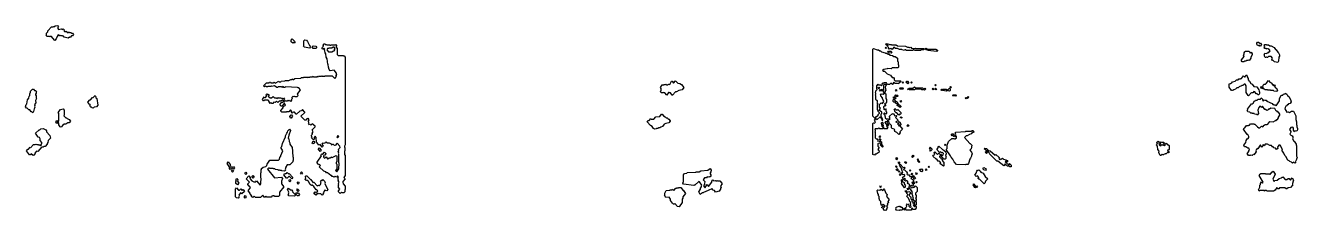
# Model space of a CAD drawing. Header units: millimetres. Extents: x 0 to 8214, y 0 to 596.
# Drawn here: x 4267 to 8214, y 0 to 573 of the extents above; entities that cross this region are included whole.
import ezdxf

# ---------------------------------------------------------------- set-up
doc = ezdxf.new("R2010")
doc.units = ezdxf.units.MM
doc.layers.add('K', color=7, linetype='Continuous')

msp = doc.modelspace()

# ---------------------------------------------------------------- linework, layer by layer
at = {"layer": 'K'}
for points in [[(4357, 527.9), (4348.4, 538.6), (4343.9, 538.6), (4342.7, 537.1), (4341.5, 538.6), (4334.6, 538.6), (4331.6, 542.3), (4332.8, 543.7), (4332.8, 549.4), (4336.3, 553.7), (4336.3, 556.6), (4348.4, 568.8), (4353, 568.8), (4354.2, 570.3), (4355.4, 568.8), (4359.9, 571.6), (4366.9, 573.1), (4369.9, 569.4), (4367.5, 566.5), (4367.5, 563.7), (4370.3, 560.2), (4378.4, 563.1), (4381.8, 560.3), (4384.1, 563.1), (4387.1, 559.4), (4386, 558), (4388.8, 554.5), (4392.1, 554.5), (4393.3, 556), (4396.8, 551.7), (4401.3, 551.7), (4402.5, 553.1), (4403.7, 551.7), (4408.3, 551.7), (4410.6, 548.8), (4412.9, 548.8), (4415.9, 545.1), (4412.9, 541.5), (4410.6, 541.5), (4406, 535.7), (4403.7, 537.1), (4400.3, 534.3), (4387.5, 537.2), (4385.2, 540), (4382.9, 540), (4381.8, 541.5), (4376, 541.5), (4374.9, 542.8), (4372.6, 541.4), (4369.2, 544.3), (4365.2, 539.4), (4362.9, 532.2), (4358.8, 527.1), (4357, 527.9)], [(5216.7, 108.6), (5214.3, 108.6), (5204.8, 117.2), (5201.2, 117.2), (5198.8, 120), (5192.9, 121.5), (5179.1, 135.1), (5182.7, 139.4), (5179.8, 142.9), (5177.4, 141.4), (5172, 147.9), (5172, 149.4), (5186.2, 169.4), (5183.9, 172.3), (5187, 176), (5189.4, 173.1), (5195.3, 180.3), (5199.6, 176.6), (5199.6, 175.1), (5196.5, 171.4), (5195.3, 172.8), (5192.4, 169.4), (5193.6, 166.5), (5192.5, 165.1), (5195.3, 161.7), (5200.1, 166), (5204.9, 160.2), (5206, 160.2), (5209.6, 163.1), (5213.2, 163.1), (5218, 166), (5219.2, 164.5), (5231.1, 170.2), (5234.2, 166.6), (5233, 165.1), (5233, 150.8), (5231.8, 149.4), (5231.8, 145.2), (5233, 143.7), (5233, 135.2), (5234.2, 133.7), (5233, 132.2), (5233, 129.4), (5229.4, 123.7), (5233.4, 120.3), (5239.9, 129.4), (5241.1, 146.5), (5239.9, 147.9), (5239.9, 173.7), (5238.7, 175.1), (5239.9, 178), (5237.5, 182.3), (5239.9, 185.1), (5238.7, 188), (5239.9, 190.9), (5243.5, 195.1), (5242.3, 199.4), (5234.6, 208.5), (5228.7, 201.4), (5227.5, 202.8), (5226.3, 201.4), (5222.7, 204.3), (5220.4, 204.3), (5219.2, 202.8), (5216.7, 205.8), (5210.8, 208.6), (5204.8, 208.6), (5200.1, 212.8), (5197.8, 210), (5191.7, 207.2), (5189.4, 208.6), (5186.5, 205.1), (5191.3, 199.4), (5188.2, 195.7), (5182.2, 204.3), (5177.4, 202.9), (5172, 209.4), (5170.8, 212.2), (5169.6, 226.5), (5166.7, 230), (5162.6, 226.5), (5162.6, 223.7), (5163.9, 222.3), (5160.7, 218.5), (5155.3, 225.1), (5156.5, 228), (5154.1, 232.3), (5157.7, 236.6), (5156.5, 239.4), (5160, 243.7), (5156.5, 249.4), (5166, 259.4), (5166, 260.8), (5157.2, 268.6), (5152.4, 264.3), (5150, 267.1), (5148.8, 265.7), (5145.7, 269.4), (5146.9, 270.9), (5146.9, 273.7), (5145.7, 275.1), (5145.7, 278), (5148.1, 280.8), (5144.1, 285.7), (5142.9, 284.3), (5140.5, 284.3), (5137, 280), (5134.5, 280), (5121.9, 292.3), (5133.8, 303.7), (5133.8, 305.1), (5127.4, 312.8), (5123.9, 308.6), (5119.1, 307.2), (5108.3, 298.6), (5107.1, 298.6), (5102.3, 304.3), (5099.9, 304.3), (5098.8, 305.7), (5095.2, 301.4), (5092.1, 305.1), (5093.3, 306.6), (5089.2, 311.4), (5084.5, 305.7), (5077.4, 305.7), (5076.2, 304.3), (5063, 304.3), (5059.9, 307.9), (5059.9, 309.4), (5067.1, 318), (5065.9, 319.4), (5070.2, 324.6), (5071.4, 323.1), (5074.2, 326.6), (5071.3, 331.5), (5070.2, 331.5), (5063.1, 322.9), (5060.6, 322.9), (5057.5, 326.5), (5057.5, 329.4), (5063, 336), (5064.2, 334.5), (5067.8, 337.4), (5069, 336), (5072.5, 340.3), (5073.7, 338.9), (5074.9, 340.2), (5080.8, 340.2), (5082.1, 341.7), (5085.6, 340.2), (5086.8, 341.7), (5090.4, 337.4), (5093.3, 340.8), (5092.1, 342.3), (5095.7, 346.6), (5094.5, 347.9), (5094.5, 350.9), (5097.6, 354.5), (5100, 353.1), (5102.4, 354.5), (5103.6, 353.1), (5110.6, 353.1), (5113.5, 356.6), (5111.2, 360.8), (5120.7, 373.7), (5115.4, 380), (5113, 380), (5111.8, 381.5), (5073.8, 382.9), (5072.6, 381.5), (5068.9, 381.5), (5066.6, 384.3), (5063, 381.4), (5061.8, 382.9), (5051.1, 382.9), (5049.9, 381.5), (5047.5, 381.5), (5040.3, 385.7), (5032, 384.3), (5030.8, 385.7), (5029.7, 384.3), (5019, 384.3), (5017.8, 382.9), (5015.3, 382.9), (5011.8, 385.7), (5009.4, 382.8), (5006.3, 386.6), (5015.3, 395.9), (5023.6, 395.9), (5024.8, 397.4), (5027.3, 397.4), (5028.5, 395.9), (5036.8, 395.9), (5039.2, 397.4), (5041.6, 394.5), (5053.5, 400.2), (5054.7, 398.8), (5059.4, 398.8), (5060.6, 400.2), (5072.5, 401.6), (5073.7, 403.1), (5084.4, 403.1), (5090.4, 405.9), (5094, 405.9), (5095.2, 407.4), (5096.4, 405.9), (5098.7, 405.9), (5103.5, 408.8), (5121.4, 410.2), (5122.6, 411.7), (5129.7, 411.7), (5130.9, 413.1), (5139.3, 413.1), (5141.7, 411.7), (5142.8, 413.1), (5150, 413.1), (5151.2, 414.5), (5158.3, 414.5), (5159.6, 416), (5160.8, 414.5), (5171.4, 414.5), (5172.6, 416), (5175, 414.5), (5176.2, 415.9), (5185.7, 415.9), (5187, 417.4), (5188.2, 415.9), (5196.5, 415.9), (5197.7, 417.4), (5219.2, 417.4), (5227.5, 408.8), (5232.7, 415.1), (5231.6, 418), (5233.9, 420.8), (5232.8, 422.2), (5232.8, 425.1), (5225.1, 434.3), (5213.1, 432.9), (5210.1, 436.5), (5207.7, 443.7), (5206.5, 452.2), (5205.3, 453.7), (5203, 469.4), (5200.6, 475.1), (5199.4, 485.1), (5197, 487.9), (5195.8, 495.1), (5194.6, 496.5), (5195.8, 499.4), (5192.9, 502.8), (5190.5, 500), (5187.4, 503.7), (5192.2, 509.4), (5191, 512.3), (5194.1, 515.9), (5196.6, 515.9), (5198.9, 513.1), (5201.3, 514.5), (5202.5, 513.1), (5210.9, 513.1), (5212, 511.7), (5214.3, 511.7), (5215.5, 513.1), (5226.3, 513.1), (5227.5, 511.7), (5229.9, 514.6), (5233, 510.8), (5230.6, 506.6), (5234.2, 502.3), (5234.2, 483.7), (5237.1, 480.2), (5252.6, 480.2), (5253.8, 478.8), (5256.1, 478.8), (5259.2, 475.2), (5259.2, 203.7), (5256.8, 199.4), (5256.8, 196.6), (5258, 195.2), (5258, 185.1), (5256.8, 183.7), (5256.8, 179.4), (5258, 178), (5256.8, 176.5), (5256.8, 173.7), (5259.2, 170.9), (5259.2, 108), (5255.6, 102.3), (5259.2, 98), (5252, 89.4), (5252, 86.6), (5253.2, 85.2), (5253.2, 82.3), (5259.2, 75.2), (5259.2, 65.1), (5258, 63.7), (5258, 57.9), (5255, 54.3), (5250.1, 54.3), (5247.8, 57.1), (5244.2, 52.8), (5238.7, 57.9), (5238.7, 60.9), (5242.3, 66.5), (5238.7, 70.8), (5238.7, 78), (5239.9, 79.4), (5238.7, 80.8), (5238.7, 83.7), (5241.1, 88), (5237.5, 92.2), (5238.7, 95.1), (5237.5, 96.5), (5237.5, 102.3), (5238.7, 103.7), (5235.8, 107.1), (5232.3, 102.8), (5228.7, 105.7), (5225.1, 102.9), (5221.5, 105.7), (5219.1, 105.7), (5216.7, 108.6)], [(5092.1, 528), (5095.2, 531.7), (5104.3, 522.3), (5101.2, 518.5), (5098.8, 521.4), (5096.4, 518.6), (5092.1, 522.2), (5092.1, 528)], [(5131.4, 510.9), (5131.4, 525.2), (5134.5, 528.8), (5139.4, 527.4), (5142.4, 523.7), (5148.3, 510.9), (5151.9, 506.6), (5148.9, 502.9), (5133.3, 505.7), (5130.2, 509.4), (5131.4, 510.9)], [(6972.8, 501.5), (6967.3, 501.5), (6961.9, 505.7), (6956.4, 498.6), (6952.2, 501.4), (6946.7, 500), (6944.6, 502.3), (6946, 503.7), (6941.8, 508), (6944.6, 510.8), (6942.6, 512.9), (6939.9, 511.4), (6936.4, 515.1), (6938.6, 517.4), (6941.3, 514.5), (6946.8, 515.9), (6948.2, 514.5), (6953.7, 514.5), (6955, 513.1), (6966, 513.1), (6967.3, 511.7), (6968.7, 513.1), (6972.9, 510.2), (6997.5, 508.8), (7004.4, 505.9), (7008.5, 505.9), (7009.9, 504.5), (7012.5, 504.5), (7014, 506), (7018.1, 501.7), (7027.7, 503.1), (7029.1, 501.7), (7053.8, 501.7), (7055.9, 499.4), (7053.8, 497.2), (7046.9, 497.2), (7045.5, 495.7), (7026.3, 495.7), (7024.9, 497.2), (7022.2, 497.2), (7020.9, 495.7), (7018, 495.7), (7016.7, 497.1), (7015.4, 495.7), (7000.2, 495.7), (6998.8, 497.2), (6996.2, 497.2), (6994.8, 495.7), (6987.9, 497.2), (6986.5, 498.6), (6979.7, 498.6), (6972.8, 501.5)], [(8094.5, 511.5), (8093.5, 509.9), (8092.5, 511.5), (8090.6, 511.5), (8088.1, 515.1), (8088.1, 518), (8090.6, 521.7), (8093.5, 521.7), (8097.3, 518.8), (8099.2, 518.8), (8102.6, 513.7), (8099.1, 508.5), (8097.2, 511.5), (8094.5, 511.5)], [(8137, 464.3), (8134.6, 468), (8136.5, 472.2), (8132.3, 477.2), (8124.8, 477.2), (8121, 474.3), (8119, 474.3), (8118.1, 475.7), (8117.2, 474.3), (8114.3, 474.3), (8111.8, 478), (8111.8, 482.2), (8110.9, 483.7), (8113.3, 487.4), (8117.1, 486), (8120.9, 488.8), (8123.7, 488.8), (8125.6, 491.7), (8127.5, 491.7), (8129.8, 495.1), (8124.8, 501.4), (8123.8, 500), (8119.1, 501.4), (8117.1, 500), (8116.2, 501.5), (8113.3, 501.5), (8110.9, 505.1), (8112.8, 508), (8110.9, 510.8), (8113.3, 514.5), (8117.2, 514.5), (8118.2, 513.1), (8123.8, 513.1), (8128.6, 510.2), (8132.4, 510.2), (8141.9, 504.5), (8145.7, 498.8), (8148.5, 497.3), (8153.3, 490.2), (8154.2, 490.2), (8158.5, 482.3), (8158.5, 478), (8156.6, 475.1), (8155.7, 462.2), (8153.3, 458.6), (8142.7, 460), (8138.9, 464.3), (8137, 464.3)], [(5168, 508.8), (5171, 505.1), (5167.9, 501.4), (5160.1, 502.2), (5156.4, 506.6), (5159.5, 510.2), (5168, 508.8)], [(5226.8, 496.6), (5225.6, 499.4), (5228, 502.3), (5225.1, 505.7), (5221.6, 505.7), (5218, 502.9), (5208.5, 502.9), (5207.3, 501.5), (5204.9, 501.5), (5202, 498), (5207.3, 491.7), (5217.9, 491.7), (5222.7, 494.5), (5223.9, 493.1), (5226.8, 496.6)], [(6953.7, 438.6), (6942.7, 440), (6941.3, 438.6), (6930.4, 437.2), (6927, 433.7), (6929, 431.7), (6933.1, 431.7), (6941.4, 423.1), (6951, 418.8), (6956.4, 411.7), (6960.5, 411.7), (6962.6, 409.4), (6962.6, 405.2), (6966, 401.7), (6982.5, 401.7), (6984.6, 399.4), (6975.6, 392.8), (6974.2, 394.3), (6972.9, 392.9), (6965.9, 392.9), (6961.9, 397.1), (6959.9, 395.1), (6961.3, 393.7), (6957.8, 390), (6952.3, 394.3), (6948.2, 390), (6944, 390), (6942.7, 391.4), (6941.3, 390), (6939.1, 392.3), (6940.5, 393.7), (6938.5, 395.7), (6931.7, 395.7), (6929, 392.9), (6926.2, 394.3), (6924.3, 392.3), (6925.7, 390.8), (6924.3, 389.4), (6925.7, 388), (6923.5, 385.7), (6920.7, 388.6), (6915.2, 388.6), (6912.5, 391.4), (6907.8, 386.5), (6907.8, 378), (6909.2, 376.6), (6909.2, 373.7), (6905.1, 369.4), (6905.1, 366.5), (6903.7, 365.1), (6905.1, 363.7), (6905.1, 359.4), (6903.7, 358), (6905.1, 356.6), (6905.1, 345.2), (6910.5, 340.9), (6910.5, 335.1), (6909.2, 333.7), (6911.9, 329.4), (6910.5, 327.9), (6910.5, 312.3), (6911.9, 310.9), (6911.9, 308), (6916, 303.7), (6916, 300.8), (6911.9, 296.5), (6911.9, 293.7), (6908.4, 290), (6907, 291.4), (6902.9, 285.7), (6896.6, 292.2), (6896.6, 383.7), (6898, 385.1), (6896.6, 386.5), (6896.6, 499.4), (6898.8, 501.7), (6909.8, 497.4), (6913.9, 497.4), (6918, 494.5), (6920.8, 494.5), (6923.5, 491.6), (6934.5, 488.8), (6935.9, 487.4), (6940, 487.4), (6944.1, 484.5), (6946.8, 484.5), (6949.6, 481.6), (6957.8, 480.2), (6961.9, 477.4), (6966, 477.4), (6973.6, 472.3), (6973.6, 462.3), (6975, 460.9), (6975, 452.3), (6976.4, 450.9), (6976.4, 443.7), (6974.2, 441.5), (6967.3, 441.5), (6966, 442.8), (6964.6, 441.5), (6956.4, 441.5), (6953.7, 438.6)], [(6939.4, 503.7), (6937.2, 501.4), (6935, 503.7), (6937.2, 506), (6939.4, 503.7)], [(6953.7, 487.2), (6945.4, 488.6), (6943.2, 490.8), (6945.4, 493.1), (6953.7, 493.1), (6955.8, 489.4), (6953.7, 487.2)], [(7060.6, 503.1), (7067.5, 500.2), (7092.1, 500.2), (7097, 496.6), (7097, 495.1), (7094.9, 492.9), (7067.4, 495.7), (7066, 497.2), (7061.9, 497.2), (7058.4, 500.8), (7060.6, 503.1)], [(8040.7, 466.6), (8048.3, 476.6), (8046.4, 479.4), (8049.2, 485.1), (8048.3, 488), (8050.7, 491.6), (8052.6, 493.1), (8064.1, 493.1), (8067.9, 487.4), (8070.7, 490.3), (8074.1, 485.2), (8074.1, 482.2), (8069.4, 475.1), (8069.4, 472.2), (8065.1, 465.8), (8063.1, 464.3), (8061.2, 465.7), (8060.3, 464.3), (8055.6, 464.3), (8054.6, 462.9), (8049.9, 462.9), (8048, 460), (8042.7, 460.7), (8040.7, 463.7), (8040.7, 466.6)], [(6251.5, 364.3), (6247.3, 365.7), (6246.3, 364.3), (6240.8, 364.3), (6238, 368), (6240.2, 372.3), (6240.2, 377.9), (6238, 380.8), (6242.9, 388.8), (6248.3, 388.8), (6249.4, 390.2), (6253.7, 390.2), (6254.8, 391.7), (6257, 388.8), (6259.1, 388.8), (6262.3, 391.7), (6266.6, 390.2), (6272, 400.2), (6274.2, 400.2), (6278.5, 394.6), (6283.8, 401.7), (6291.4, 394.5), (6297.9, 393.1), (6303.3, 390.2), (6310.3, 380.8), (6305.4, 374.3), (6294.7, 371.5), (6287.1, 367.2), (6283.9, 367.2), (6275.3, 357.2), (6274.1, 357.2), (6268.7, 364.3), (6265.5, 364.3), (6264.4, 365.7), (6262.4, 365.7), (6257, 357.1), (6251.5, 364.3)], [(6989.3, 394.3), (6987.1, 396.6), (6989.3, 398.8), (6991.5, 396.6), (6989.3, 394.3)], [(7007.9, 395.1), (7005.7, 392.8), (6999.4, 398), (7001.6, 400.2), (7004.4, 400.2), (7007.9, 395.1)], [(7018.9, 396.6), (7016.7, 394.3), (7014.5, 396.6), (7016.7, 398.8), (7018.9, 396.6)], [(8045.1, 387.2), (8043.1, 387.2), (8042.2, 388.5), (8040.4, 385.8), (8032.8, 382.9), (8030, 380), (8026.2, 380), (8022.4, 375.7), (8016.7, 374.3), (8013.8, 371.4), (8012.8, 372.8), (8011.9, 371.5), (8009, 371.5), (8001.8, 382.2), (8001.8, 392.4), (8006.2, 393.1), (8009, 395.9), (8010.9, 395.9), (8012.8, 398.8), (8021.3, 400.2), (8025.1, 404.5), (8029.9, 404.5), (8032.7, 407.4), (8037.4, 407.4), (8038.4, 408.8), (8040.3, 408.8), (8047, 417.4), (8049.9, 414.5), (8051.7, 414.5), (8055.5, 420.3), (8058, 416.6), (8058, 413.7), (8060.8, 409.4), (8060.8, 405.2), (8064.1, 400.2), (8065.1, 400.2), (8069.8, 393.1), (8073.6, 391.6), (8078.3, 384.5), (8087.8, 383.1), (8094, 373.7), (8095, 369.4), (8096.9, 366.6), (8096.9, 362.2), (8094.5, 358.6), (8092.5, 358.6), (8088.7, 361.5), (8085.8, 361.5), (8082, 367.2), (8078.3, 368.6), (8075.5, 364.3), (8072.5, 364.3), (8071.6, 365.7), (8062.2, 355.7), (8060.7, 356.5), (8054.9, 365.1), (8054.9, 386.5), (8051.7, 391.5), (8048.9, 391.5), (8045.1, 387.2)], [(8121.9, 372.9), (8120.9, 374.3), (8113.3, 374.3), (8112.4, 375.7), (8110.5, 375.7), (8107.1, 380.8), (8108.1, 388), (8110.5, 391.7), (8115.2, 391.7), (8117.1, 393.1), (8123.8, 403.1), (8128.6, 397.4), (8132.4, 395.9), (8139.9, 386), (8142.8, 390.3), (8145.3, 386.6), (8143.4, 383.7), (8145.7, 380.2), (8147.6, 380.2), (8151.9, 372.3), (8149.5, 368.6), (8140.8, 370), (8139.9, 371.5), (8131.3, 371.5), (8130.4, 372.9), (8121.9, 372.9)], [(4285.1, 305.7), (4280.5, 311.5), (4278.2, 311.5), (4272.5, 317.2), (4270.2, 317.2), (4267.2, 320.8), (4269.5, 328), (4271.8, 330.9), (4274.1, 342.3), (4277.6, 348), (4278.7, 353.7), (4281, 356.6), (4281, 360.9), (4283.3, 366.6), (4283.3, 369.4), (4288.6, 375.9), (4292.1, 375.9), (4295.6, 371.7), (4299, 371.7), (4302, 368), (4300.8, 366.5), (4300.8, 363.7), (4298.5, 360.8), (4298.5, 358), (4300.8, 355.2), (4300.8, 349.4), (4302, 346.5), (4298.5, 340.8), (4299.7, 333.7), (4295.1, 328), (4296.2, 325.1), (4295.1, 322.3), (4296.2, 319.4), (4293.9, 315.1), (4292.7, 306.5), (4289.8, 302.8), (4287.4, 305.7), (4285.1, 305.7)], [(4474.4, 317.9), (4472.7, 320), (4470.4, 320), (4467.4, 323.7), (4468.6, 326.5), (4465.8, 330), (4464.7, 328.5), (4460.5, 335.1), (4466.9, 343.1), (4469.2, 343.1), (4475, 350.2), (4477.3, 350.2), (4483.1, 356), (4486.1, 352.3), (4486.1, 349.4), (4488.3, 346.6), (4491.8, 326.5), (4487.7, 321.5), (4480.8, 320), (4477.3, 317.2), (4474.4, 317.9)], [(5005.8, 340), (5002.7, 343.7), (5008.2, 351.7), (5009.4, 350.2), (5011.7, 350.2), (5015.8, 355.1), (5013.4, 358), (5016.5, 361.7), (5018.9, 358.9), (5020.1, 360.3), (5023.2, 356.6), (5020.8, 353.7), (5026.1, 348.8), (5030.8, 348.8), (5035.6, 353.1), (5040.4, 348.8), (5046.4, 348.8), (5047.5, 347.4), (5051.1, 350.3), (5052.3, 348.8), (5060.7, 348.8), (5061.8, 347.4), (5063, 348.9), (5064.2, 347.4), (5066.5, 347.4), (5067.8, 348.9), (5070.9, 345.1), (5066.6, 340), (5064.2, 341.4), (5063, 340), (5061.8, 341.4), (5059.5, 338.6), (5054.7, 338.6), (5049.9, 334.3), (5046.3, 338.6), (5041.6, 334.3), (5038, 335.7), (5034.5, 331.5), (5030.8, 331.5), (5028.4, 334.3), (5026.1, 331.4), (5023, 335.1), (5024.1, 336.6), (5020.1, 341.5), (5009.4, 341.5), (5008.2, 340), (5005.8, 340)], [(6930.9, 373.7), (6930.9, 389.4), (6933, 391.7), (6935.9, 391.7), (6938, 389.4), (6935.2, 382.3), (6936.6, 372.2), (6935.2, 370.8), (6933.9, 363.7), (6936.6, 360.9), (6936.6, 346.6), (6939.3, 343.7), (6939.3, 335.1), (6935.8, 331.4), (6934.4, 332.8), (6932.5, 330.8), (6936.6, 325.1), (6934.4, 322.8), (6933.1, 324.3), (6929.7, 320.8), (6931.1, 313.7), (6933.1, 311.7), (6935.8, 314.6), (6938, 312.3), (6936.6, 310.8), (6936.6, 308), (6939.3, 305.2), (6939.3, 300.8), (6937.2, 298.6), (6933.1, 302.8), (6931.1, 300.8), (6931.1, 298), (6933.9, 295.2), (6933.9, 292.3), (6935.2, 290.9), (6935.2, 286.6), (6939.9, 283.1), (6941.3, 284.5), (6948.1, 281.7), (6950.1, 283.7), (6948.7, 285.1), (6950.1, 288), (6948.7, 289.4), (6948.7, 292.3), (6957.8, 300.3), (6959.1, 298.8), (6960.5, 300.3), (6964.6, 293.1), (6968.7, 294.5), (6970.9, 292.3), (6966.8, 288), (6973.6, 282.3), (6973.6, 279.4), (6977, 275.9), (6981.8, 272.3), (6981.8, 269.4), (6983.2, 268), (6983.2, 265.1), (6981.1, 262.8), (6978.3, 265.7), (6976.4, 263.7), (6978.3, 261.7), (6979.7, 263.1), (6988.7, 252.3), (6980.5, 243.7), (6981.9, 240.8), (6976.9, 235.7), (6971.4, 241.5), (6965.2, 245.1), (6963.8, 248), (6965.1, 249.4), (6963.2, 251.5), (6956.3, 254.3), (6954.2, 256.5), (6954.2, 263.7), (6948.2, 270), (6944, 265.7), (6941.9, 268), (6944, 271.7), (6945.4, 270.3), (6947.4, 272.3), (6946, 276.5), (6942.7, 280), (6940.7, 278), (6942.1, 275.1), (6939.9, 272.8), (6938.5, 274.3), (6935.9, 274.3), (6933.9, 272.3), (6940, 264.5), (6942.7, 266), (6944.9, 263.7), (6942.7, 261.4), (6941.3, 262.8), (6939.4, 260.8), (6943.5, 255.1), (6941.3, 252.9), (6933, 252.9), (6929.5, 256.5), (6930.9, 259.4), (6929.5, 260.8), (6929.5, 263.7), (6926.8, 266.6), (6929.5, 269.4), (6924.9, 272.8), (6922.9, 270.8), (6924.3, 260.9), (6929.8, 255.1), (6927.6, 252.9), (6917.9, 252.9), (6915.2, 255.7), (6912.5, 252.9), (6904.3, 252.9), (6902.4, 250.8), (6903.7, 249.4), (6903.7, 245.1), (6902.4, 243.7), (6903.7, 242.3), (6903.7, 235.2), (6905.1, 233.7), (6903.7, 232.2), (6903.7, 225.2), (6907.1, 221.7), (6909.8, 221.7), (6911.9, 219.4), (6910.6, 216.6), (6912.5, 214.5), (6915.3, 216), (6918, 213.1), (6920.7, 214.5), (6922.9, 212.3), (6924.3, 209.4), (6922.9, 208), (6924.3, 206.6), (6922.9, 205.1), (6928.4, 198), (6926.2, 195.7), (6919.9, 202.2), (6921.3, 205.1), (6919.9, 206.6), (6921.3, 208), (6919.3, 210), (6915.2, 207.1), (6913.9, 208.6), (6911.9, 206.5), (6911.9, 199.4), (6914.7, 196.6), (6914.7, 193.7), (6911.9, 189.4), (6914.7, 186.6), (6916, 180.8), (6907.1, 174.3), (6904.3, 174.3), (6901.6, 171.4), (6896.6, 173.6), (6896.6, 269.4), (6898.8, 271.7), (6901.5, 270.2), (6903.5, 272.3), (6904.8, 275.1), (6902.1, 279.4), (6905.6, 284.5), (6909.8, 281.7), (6919.4, 290.3), (6925.7, 280.8), (6924.3, 279.4), (6926.2, 277.4), (6928.1, 279.4), (6926.8, 280.8), (6928.1, 282.3), (6922.7, 290.8), (6922.7, 295.1), (6921.3, 296.5), (6924.1, 300.9), (6924.1, 305.1), (6917.2, 309.4), (6917.2, 312.3), (6919.9, 316.5), (6917.2, 319.4), (6917.2, 328), (6922.1, 333.1), (6926.2, 331.7), (6930.9, 338), (6926.8, 346.5), (6926.8, 349.4), (6921.3, 355.1), (6919.9, 359.4), (6922.1, 361.7), (6923.5, 360.2), (6926.2, 361.7), (6928.9, 360.2), (6932.3, 363.7), (6929.5, 368), (6930.9, 370.8), (6929.5, 372.3), (6930.9, 373.7)], [(6915.2, 377.1), (6913.1, 379.4), (6915.2, 381.7), (6917.4, 379.4), (6915.2, 377.1)], [(6917.2, 372.3), (6919.4, 374.6), (6921.6, 372.3), (6919.4, 370), (6917.2, 372.3)], [(6926.2, 370), (6924.1, 370.8), (6922.7, 373.7), (6924.8, 376), (6928.4, 372.3), (6926.2, 370)], [(6975, 355.1), (6972.9, 352.9), (6966.6, 353.6), (6965.2, 356.6), (6967.3, 358.8), (6972.9, 357.4), (6975, 355.1)], [(6970.9, 372.3), (6968.7, 370), (6966.5, 372.3), (6968.7, 374.6), (6970.9, 372.3)], [(6981, 380.2), (6989.3, 380.2), (6991.5, 378), (6989.3, 375.7), (6981, 375.7), (6978.9, 378), (6981, 380.2)], [(7029.1, 380.2), (7051, 380.2), (7053.8, 377.4), (7059.2, 378.8), (7061.4, 376.5), (7056.5, 372.8), (7053.7, 375.7), (7052.4, 374.3), (7048.2, 374.3), (7046.8, 375.7), (7027.7, 375.7), (7026.3, 374.3), (7009.8, 374.3), (7008.5, 375.7), (7007.1, 374.3), (7004.9, 376.6), (7007.1, 378.8), (7008.5, 377.4), (7009.8, 378.8), (7020.8, 378.8), (7026.3, 383.1), (7029.1, 380.2)], [(7082.5, 378.8), (7086.1, 376.6), (7083.9, 374.3), (7080.3, 376.5), (7082.5, 378.8)], [(7090.7, 390.3), (7092.9, 388), (7090.7, 385.7), (7088.5, 388), (7090.7, 390.3)], [(7088.5, 376.5), (7090.7, 378.8), (7094.3, 376.6), (7092.1, 374.3), (7088.5, 376.5)], [(7123.7, 375.9), (7125.8, 372.3), (7123.7, 370), (7114, 371.5), (7112.7, 372.9), (7109.9, 371.4), (7107.7, 373.7), (7109.9, 376), (7112.7, 374.5), (7114, 375.9), (7123.7, 375.9)], [(7136.8, 372.2), (7134.6, 370), (7131.1, 370.7), (7129.7, 373.7), (7134.6, 378.8), (7136.8, 376.6), (7136.8, 372.2)], [(7140.9, 382.3), (7138.7, 380), (7135.1, 382.2), (7137.3, 384.5), (7140.9, 382.3)], [(7153.8, 358.8), (7156, 356.6), (7153.8, 354.3), (7144.8, 355), (7143.4, 356.6), (7145.5, 358.8), (7153.8, 358.8)], [(8174.5, 170.8), (8171.6, 177.9), (8165.9, 186.6), (8167.8, 189.4), (8162.1, 198), (8163, 199.4), (8160.7, 202.9), (8156.1, 202.9), (8151.9, 196.5), (8152.8, 192.2), (8149.4, 188.5), (8145.6, 192.9), (8140.8, 194.3), (8138.9, 197.2), (8137, 197.2), (8133.2, 201.5), (8128.5, 201.5), (8120.9, 205.7), (8114.4, 205.7), (8110.5, 199.9), (8107.7, 204.2), (8105.4, 200.8), (8106.4, 199.4), (8103.9, 195.7), (8099.1, 202.9), (8098.3, 202.9), (8091.6, 191.4), (8089.7, 192.8), (8086.4, 187.9), (8085.5, 185.1), (8086.5, 182.2), (8079.2, 172.8), (8077.3, 174.3), (8073.6, 170), (8068.8, 171.4), (8067.9, 170), (8062.1, 170), (8057.8, 176.6), (8064.4, 183.7), (8063.5, 186.6), (8065.4, 189.4), (8063.1, 192.9), (8060.2, 192.9), (8053.6, 197.2), (8049.8, 197.2), (8047.3, 202.3), (8054, 210.9), (8055, 216.6), (8059.3, 223.1), (8061.2, 223.1), (8063.5, 226.6), (8063.5, 229.4), (8060.2, 235.7), (8058.3, 235.7), (8046.4, 252.3), (8048.8, 255.9), (8050.7, 255.9), (8056.4, 263.1), (8062.1, 263.1), (8063.1, 264.5), (8065, 264.5), (8068.8, 268.8), (8079.3, 268.8), (8080.2, 267.4), (8082.1, 267.4), (8089.7, 258.8), (8094.4, 255.9), (8097.2, 255.9), (8102.9, 261.7), (8106.7, 258.8), (8110.5, 264.5), (8112.4, 264.5), (8113.3, 265.9), (8120, 265.9), (8121.8, 267.3), (8128.5, 275.9), (8139, 274.5), (8145.6, 278.8), (8148.4, 278.8), (8150.3, 281.7), (8152.2, 281.7), (8155.5, 286.6), (8155.5, 289.4), (8159.3, 295.2), (8159.3, 298), (8155, 304.3), (8153.1, 304.3), (8151.3, 307.2), (8148.4, 307.2), (8143.7, 315.7), (8131.4, 317.2), (8127.6, 314.3), (8124.8, 314.3), (8122.9, 311.5), (8119, 310), (8115.2, 312.9), (8113.3, 312.9), (8105.8, 322.8), (8103, 318.6), (8097.3, 322.8), (8094, 319.4), (8091.2, 310.8), (8093.1, 300.8), (8088.7, 295.7), (8087.7, 297.2), (8081.1, 298.6), (8080.1, 300), (8074.4, 300), (8073.5, 301.5), (8069.7, 301.5), (8065.9, 304.3), (8060.2, 305.8), (8057.8, 309.4), (8059.7, 312.3), (8058.7, 313.7), (8071.6, 330.2), (8073.5, 330.2), (8076.3, 333), (8081.1, 340.2), (8083, 340.2), (8083.9, 341.7), (8088.7, 341.7), (8092.5, 344.5), (8099.1, 344.5), (8102, 348.9), (8105.4, 345.2), (8105.4, 342.3), (8107.7, 338.9), (8110.5, 343.1), (8112.5, 341.7), (8117.2, 341.7), (8119.1, 338.8), (8136.2, 331.6), (8138.1, 328.8), (8140, 328.8), (8140.9, 327.4), (8145.7, 327.4), (8148.4, 324.6), (8158.3, 339.4), (8158.3, 346.6), (8163.6, 355.9), (8165.5, 357.4), (8168.3, 357.4), (8170.2, 360.2), (8175, 361.6), (8175.9, 363.1), (8180.8, 360.2), (8183.6, 355.9), (8187.4, 353), (8192.7, 343.7), (8194.6, 336.5), (8191.2, 331.5), (8186.5, 330), (8184.6, 327.2), (8182.7, 327.2), (8180.8, 324.3), (8177.9, 322.9), (8175.6, 319.4), (8174.6, 315.1), (8181.7, 304.5), (8185.5, 306), (8189.2, 303.1), (8195.8, 307.4), (8201.6, 307.4), (8204, 303.7), (8208.8, 293.7), (8208.8, 282.3), (8210.7, 275.1), (8210.7, 266.6), (8212.6, 263.7), (8212.6, 259.4), (8214.5, 253.7), (8214.5, 249.4), (8212, 245.7), (8206.4, 247.2), (8204.4, 244.2), (8201.9, 248), (8201.9, 255.1), (8199.6, 258.6), (8194, 257.2), (8189.8, 250.8), (8193.6, 245.2), (8193.6, 242.2), (8190.8, 236.6), (8193.1, 233.1), (8197.8, 231.6), (8200.2, 228), (8200.2, 225.1), (8198.4, 222.3), (8202.6, 214.5), (8203.5, 214.5), (8209.7, 205.2), (8209.7, 202.3), (8210.7, 200.9), (8210.7, 168), (8213.5, 163.7), (8210.7, 159.4), (8211.6, 158), (8207.9, 152.3), (8208.8, 150.8), (8206.3, 147.1), (8202.5, 150), (8198.7, 147.1), (8195.8, 150), (8190.1, 151.5), (8188.2, 154.3), (8184.4, 155.8), (8177.8, 167.2), (8174.5, 170.8)], [(8102.9, 377.1), (8100.4, 380.8), (8102.9, 384.6), (8105.4, 380.8), (8102.9, 377.1)], [(6959.6, 349.4), (6961.8, 351.7), (6965.4, 349.4), (6963.2, 347.1), (6959.6, 349.4)], [(6972, 325.1), (6973.4, 328), (6968, 332.2), (6965.9, 335.7), (6961.8, 335.7), (6959.7, 337.9), (6959.7, 342.3), (6961.9, 344.6), (6967.4, 338.8), (6971.5, 337.3), (6975, 330.9), (6983.2, 323.7), (6983.2, 320.8), (6981.1, 318.6), (6972, 325.1)], [(6968.7, 302.9), (6965.2, 306.5), (6965.2, 309.4), (6962.4, 312.3), (6964.6, 316), (6968.8, 311.7), (6972.8, 311.7), (6974.2, 313.1), (6983.2, 303.7), (6983.2, 299.4), (6981.1, 297.1), (6979.7, 298.6), (6976.9, 295.7), (6971.4, 302.9), (6968.7, 302.9)], [(6969.5, 348), (6967.3, 345.7), (6965.1, 348), (6967.3, 350.3), (6969.5, 348)], [(6983.8, 335.7), (6981.6, 338), (6983.8, 340.3), (6986, 338), (6983.8, 335.7)], [(7185.3, 350.3), (7187.5, 348), (7185.3, 345.7), (7183.1, 348), (7185.3, 350.3)], [(7190.8, 347.1), (7188.6, 349.4), (7192.2, 353.1), (7194.4, 350.8), (7190.8, 347.1)], [(4367.6, 273.7), (4364.5, 269.9), (4361.6, 275.1), (4364.6, 278.9), (4367.6, 273.7)], [(4370.8, 270.8), (4368.5, 273.7), (4370.8, 278), (4370.8, 300.8), (4368.5, 303.7), (4376, 313.1), (4384.2, 314.5), (4387.1, 310.9), (4387.1, 296.5), (4386, 293.7), (4392.2, 287.4), (4394.5, 287.4), (4396.8, 284.5), (4402.6, 281.6), (4406.7, 276.6), (4402.6, 271.5), (4399.1, 271.5), (4392.2, 267.2), (4387.6, 267.2), (4383, 264.3), (4378.4, 258.6), (4375.4, 259.3), (4370.8, 265.1), (4370.8, 270.8)], [(5089.8, 286.5), (5087.3, 290.8), (5091.6, 295.9), (5092.9, 295.9), (5095.9, 292.3), (5091.7, 285.7), (5089.8, 286.5)], [(6219.8, 252.2), (6216, 254.3), (6211.7, 260), (6206.3, 262.9), (6196.1, 275.1), (6198.8, 278.8), (6202.1, 278.8), (6207.5, 284.6), (6208.6, 283.1), (6217.1, 283.1), (6223.6, 290.2), (6235.4, 291.6), (6240.8, 298.8), (6243, 298.8), (6247.4, 293.1), (6252.7, 290.2), (6254.9, 287.4), (6258.1, 287.4), (6260.3, 284.5), (6263.5, 283.1), (6267.3, 278), (6267.3, 276.5), (6263.5, 271.5), (6253.8, 270), (6249.5, 267.2), (6244.1, 260), (6238.7, 258.6), (6235.5, 255.7), (6231.2, 255.7), (6230.1, 254.3), (6225.8, 254.3), (6224.7, 252.9), (6219.8, 252.2)], [(6970.1, 273.1), (6972, 275.1), (6970.1, 277.1), (6968.2, 275.1), (6970.1, 273.1)], [(6987.4, 288), (6985.2, 285.7), (6981.6, 288), (6983.8, 290.3), (6987.4, 288)], [(4279.4, 172.9), (4270.7, 185.1), (4274.8, 190.2), (4277.1, 190.2), (4281.7, 196), (4282.9, 194.6), (4292, 204.5), (4297.8, 204.5), (4300.1, 206), (4302.4, 203.1), (4303.5, 204.5), (4307.1, 204.5), (4308.2, 203.1), (4311.7, 203.1), (4313.9, 200.3), (4316.7, 203.7), (4315.5, 205.1), (4317.9, 208), (4317.9, 210.8), (4313.3, 216.5), (4313.3, 222.2), (4310.4, 225.8), (4307, 227.2), (4298.3, 239.4), (4309.3, 250.2), (4311.6, 250.2), (4315, 253.1), (4322, 254.5), (4330.1, 250.2), (4333, 246.6), (4333, 243.7), (4343.4, 232.3), (4344.5, 223.7), (4337.6, 216.5), (4336.5, 210.8), (4334.2, 207.9), (4334.2, 205.1), (4328.9, 198.6), (4324.3, 198.6), (4322, 195.7), (4319.6, 195.7), (4318.5, 197.1), (4305.9, 182.9), (4301.3, 184.3), (4296.2, 178), (4297.4, 176.6), (4293.3, 171.5), (4290.9, 170), (4285.2, 175.7), (4282.9, 172.9), (4279.4, 172.9)], [(4998, 92.3), (4999.1, 93.7), (4999.1, 99.4), (4998, 100.8), (4998, 116.6), (4999.1, 118), (4999.1, 126.6), (5000.3, 128), (4999.1, 129.4), (5004.6, 134.5), (5012.9, 135.9), (5015.8, 139.5), (5017, 143.7), (5026, 155.9), (5052.2, 155.9), (5055.2, 159.5), (5056.4, 163.7), (5059.9, 168), (5059.9, 170.9), (5065.9, 185.1), (5059.9, 195.1), (5062.3, 198), (5064.7, 208), (5074.2, 228), (5074.2, 230.9), (5077.8, 239.5), (5080.2, 242.3), (5081.4, 246.6), (5086.9, 251.7), (5089.9, 248), (5084, 233.7), (5082.8, 223.7), (5084, 222.3), (5085.2, 213.7), (5087.5, 209.4), (5087.5, 205.2), (5094.7, 195.2), (5094.7, 190.9), (5095.9, 189.4), (5095.9, 175.2), (5097.1, 173.7), (5097.1, 166.6), (5098.3, 165.2), (5098.3, 155.1), (5097.1, 153.7), (5097.1, 150.8), (5088.1, 141.5), (5084.4, 141.5), (5083.3, 142.8), (5082.1, 141.5), (5079.8, 141.5), (5074.5, 133.7), (5075.6, 132.3), (5073.3, 128), (5074.4, 125.1), (5071.4, 121.4), (5063, 122.9), (5061.8, 124.3), (5057, 124.3), (5055.9, 125.7), (5054.7, 124.3), (5052.2, 124.3), (5051, 125.7), (5042.7, 127.2), (5041.5, 128.6), (5036.7, 128.6), (5035.6, 130), (5026, 130), (5024.8, 131.5), (5021.3, 131.5), (5018.4, 128), (5040.4, 101.7), (5061.9, 103.1), (5064.9, 99.4), (5061.3, 90.8), (5061.3, 88), (5062.5, 86.6), (5061.3, 85.1), (5061.3, 82.3), (5068.5, 73.7), (5055.4, 56.5), (5055.4, 46.5), (5052.3, 42.9), (5041.5, 42.9), (5039.1, 45.7), (5035.6, 45.7), (5034.4, 44.3), (5033.2, 45.7), (5029.7, 41.5), (5015.3, 41.5), (5013, 44.3), (5010.6, 41.5), (5008.1, 41.5), (5003.4, 47.1), (4996.3, 40), (4980.7, 40), (4977.2, 44.3), (4972.4, 40), (4968.1, 43.7), (4969.3, 45.1), (4963.4, 52.3), (4964.5, 53.7), (4958.6, 60.8), (4965.8, 70.8), (4962.8, 75.7), (4961.7, 75.7), (4957.4, 80.8), (4957.4, 82.3), (4962.2, 88), (4952.6, 98), (4960.5, 107.4), (4964.8, 102.3), (4963.6, 99.4), (4970.1, 91.6), (4976, 88.8), (4981.9, 88.8), (4984.3, 91.7), (4995.1, 78.9), (4998, 82.3), (4998, 92.3)], [(6977.5, 269.4), (6975.6, 271.4), (6973.6, 268), (6975.6, 266), (6977.5, 269.4)], [(7007.9, 262.3), (7005.7, 260), (7002.1, 262.2), (7005.8, 266), (7007.9, 262.3)], [(7148.9, 150.8), (7144.8, 159.4), (7139.3, 165.1), (7137.9, 169.4), (7124.2, 189.4), (7127, 192.3), (7127, 202.3), (7131.1, 213.8), (7141.4, 223.1), (7148.4, 223.1), (7149.7, 221.7), (7152.4, 221.7), (7155.8, 225.2), (7155.8, 229.4), (7153, 232.2), (7154.4, 235.1), (7151.6, 240.9), (7153.8, 243.1), (7183.9, 244.5), (7185.3, 245.9), (7203.1, 245.9), (7204.5, 247.4), (7207.3, 247.4), (7210.8, 243.7), (7208.7, 241.4), (7205.9, 242.9), (7201.9, 237.2), (7196.3, 235.7), (7189.5, 231.5), (7186.7, 231.5), (7180.7, 226.5), (7197.7, 207.4), (7199.1, 207.4), (7204, 202.3), (7201.2, 190.8), (7197.1, 186.6), (7202.6, 180.9), (7205.3, 175.1), (7202.6, 170.8), (7202.6, 168), (7199.8, 162.2), (7197.1, 159.4), (7193, 145.1), (7190.9, 142.9), (7185.4, 142.9), (7184, 141.5), (7155.8, 142.2), (7148.9, 150.8)], [(7139.3, 233.7), (7142.8, 237.4), (7145.6, 237.4), (7153.3, 230.8), (7151.1, 228.6), (7147.6, 229.3), (7144.2, 232.9), (7141.4, 231.4), (7139.3, 233.7)], [(5160.7, 214.5), (5162, 214.5), (5165, 210.8), (5162, 207.2), (5158.9, 206.4), (5156.4, 209.4), (5160.7, 214.5)], [(5233, 228), (5235.8, 224.6), (5239.9, 229.4), (5237, 232.8), (5233, 228)], [(6915.8, 229.4), (6918, 231.7), (6920.2, 228), (6918, 225.7), (6915.8, 229.4)], [(6919.4, 223.1), (6921.5, 219.4), (6919.3, 217.1), (6917.2, 220.9), (6919.4, 223.1)], [(7117.6, 139.4), (7115.4, 137.1), (7105, 145.1), (7107.7, 148), (7103.1, 152.9), (7100.3, 151.4), (7094.8, 158.6), (7093.4, 158.6), (7083.1, 168), (7085.2, 171.6), (7088.6, 173.7), (7087.2, 179.4), (7089.4, 181.7), (7097.6, 173.1), (7101.7, 177.4), (7105.8, 173.1), (7107.2, 174.5), (7112.7, 170.3), (7114.6, 172.3), (7116, 176.5), (7112.7, 180), (7109.9, 178.6), (7105.8, 181.4), (7103.1, 180), (7095.4, 189.4), (7099.6, 193.7), (7099.6, 196.6), (7101.7, 198.8), (7112.7, 188.8), (7116.8, 187.4), (7124.5, 180.8), (7123.1, 179.4), (7124.4, 178), (7124.4, 175.1), (7121.7, 170.9), (7124.5, 168), (7123.1, 166.5), (7123.1, 160.8), (7120.9, 158.6), (7116.7, 158.6), (7107.2, 170), (7103.9, 167.9), (7103.9, 166.6), (7108.6, 161.6), (7112.1, 159.5), (7113.5, 156.5), (7112.1, 155.1), (7117.6, 146.5), (7116.2, 145.1), (7117.6, 143.7), (7116.2, 142.2), (7117.6, 139.4)], [(7123.1, 203.7), (7120.9, 201.4), (7118.7, 203.7), (7120.9, 206), (7123.1, 203.7)], [(7788.1, 170.8), (7783.9, 179.4), (7785.3, 183.7), (7781.1, 189.4), (7779.7, 199.4), (7776.9, 203.7), (7779.7, 208), (7776.9, 210.9), (7781.9, 214.5), (7785.5, 212.3), (7784.1, 210.8), (7785.5, 209.4), (7784.1, 208), (7785.5, 206.6), (7785.5, 203.7), (7790.2, 200.3), (7792.2, 203.7), (7788, 208), (7791.6, 213.1), (7793, 211.7), (7798.6, 211.7), (7800.7, 209.4), (7798.6, 205.8), (7795.2, 203.7), (7797.1, 201.7), (7798.5, 203.1), (7801.3, 200.3), (7803.3, 202.3), (7803.3, 206.6), (7806.8, 208.8), (7811, 203.1), (7812.4, 204.6), (7815.9, 200.9), (7815.9, 189.4), (7813.7, 187.1), (7812.4, 188.5), (7810.4, 185.1), (7812.4, 183.1), (7813.8, 184.6), (7815.9, 180.8), (7813.8, 178.6), (7811, 180), (7806.9, 175.7), (7804.1, 175.7), (7802.7, 174.3), (7801.3, 175.7), (7798.6, 172.9), (7795.7, 172.9), (7794.4, 174.3), (7790.2, 170), (7788.1, 170.8)], [(5178.6, 194.6), (5185.3, 186.6), (5182.2, 182.8), (5175.5, 190.8), (5178.6, 194.6)], [(6971.4, 157.1), (6967.9, 162.3), (6970.1, 164.6), (6973.6, 159.4), (6971.4, 157.1)], [(7024.4, 169.4), (7019.4, 164.3), (7017.2, 166.6), (7022.2, 171.7), (7024.4, 169.4)], [(7033.7, 158), (7035.9, 160.3), (7038.1, 158), (7035.9, 155.7), (7033.7, 158)], [(7075.7, 184.3), (7073.5, 186.6), (7074.9, 188), (7074.9, 190.8), (7072.1, 193.7), (7074.3, 196), (7079.2, 190.9), (7079.2, 187.9), (7075.7, 184.3)], [(7258.6, 178), (7256.6, 180), (7242.1, 190.8), (7244.3, 193.1), (7249.8, 191.6), (7255.3, 185.9), (7260.8, 184.5), (7275.8, 171.7), (7278.6, 173.1), (7289, 163.7), (7287.6, 160.9), (7290.9, 157.4), (7293.7, 160.3), (7295, 158.8), (7299.2, 161.7), (7301.9, 158.8), (7308.8, 157.4), (7312.9, 154.5), (7315, 152.3), (7312.9, 150), (7308.7, 152.8), (7306.8, 150.8), (7318.3, 140.3), (7320.2, 142.3), (7318.9, 143.7), (7321.1, 146), (7326, 140.9), (7326, 135), (7321.7, 135), (7318.3, 138.6), (7317, 137.2), (7314.2, 137.2), (7307.4, 144.3), (7305.4, 142.3), (7306.8, 140.8), (7303.2, 138.6), (7284, 152.9), (7281.3, 152.9), (7257.2, 176.5), (7258.6, 178)], [(7244.8, 180.8), (7247, 183.1), (7252, 179.4), (7249.8, 177.1), (7244.8, 180.8)], [(4901.4, 133.7), (4893, 145.1), (4896.1, 150.3), (4902.8, 142.3), (4902.8, 139.4), (4905.2, 136.6), (4904, 135.1), (4906.4, 132.3), (4902.1, 127.1), (4899, 130.8), (4901.4, 133.7)], [(4909.3, 118.5), (4906.1, 122.3), (4909.3, 126), (4912.4, 122.3), (4909.3, 118.5)], [(4915.9, 132.3), (4912.8, 128.5), (4909.7, 132.3), (4912.8, 136), (4915.9, 132.3)], [(4951, 118.9), (4954.1, 115.1), (4951, 111.4), (4947.9, 115.1), (4951, 118.9)], [(5120.7, 116.6), (5123.8, 120.3), (5126.9, 116.6), (5123.8, 112.8), (5120.7, 116.6)], [(6361.7, 66.6), (6361.7, 69.4), (6365, 73.7), (6365, 76.6), (6366, 78), (6359.1, 88.6), (6357, 90), (6344.1, 78.6), (6342, 78.6), (6340.9, 77.2), (6309.6, 81.5), (6306.9, 85.1), (6309, 89.4), (6309, 110.9), (6311.8, 114.5), (6319.3, 115.9), (6320.4, 117.4), (6347.3, 118.8), (6348.4, 120.2), (6358.1, 120.2), (6362.4, 123.1), (6384.9, 124.5), (6391.4, 130.3), (6395.3, 125.1), (6394.2, 119.4), (6392.1, 116.5), (6392.1, 113.7), (6394.2, 110.9), (6394.2, 107.9), (6391.5, 104.3), (6389.3, 104.3), (6388.2, 102.9), (6382.9, 104.3), (6380.7, 101.5), (6374.3, 101.5), (6370.6, 95.1), (6374.9, 89.4), (6373.8, 83.7), (6374.9, 82.3), (6371.6, 76.6), (6375.3, 71.7), (6376.3, 71.7), (6382.8, 80.3), (6387.1, 74.6), (6397.2, 88), (6397.2, 90.9), (6400, 94.6), (6403.3, 91.7), (6408.7, 93.1), (6409.8, 91.7), (6412.9, 91.7), (6414, 93.1), (6415.1, 91.7), (6421.6, 91.7), (6427.6, 85.2), (6428.7, 82.2), (6424.4, 76.5), (6426.5, 72.3), (6424.3, 69.4), (6424.3, 66.5), (6419.5, 60), (6408.6, 57.2), (6405.4, 61.5), (6401, 62.9), (6396.8, 68.5), (6394.7, 65.7), (6389.3, 64.3), (6386.1, 61.5), (6371.1, 55.8), (6370, 54.3), (6366.7, 54.3), (6365.7, 52.9), (6363.5, 52.9), (6361.3, 49.9), (6356.4, 58), (6361.7, 66.6)], [(6966.5, 136.6), (6968.7, 138.8), (6972.3, 135.1), (6970.1, 132.8), (6966.5, 136.6)], [(6972.8, 122.8), (6969.3, 126.5), (6971.5, 130.3), (6975, 125.1), (6972.8, 122.8)], [(6978.3, 144.3), (6974.7, 148), (6976.9, 150.3), (6980.5, 146.6), (6978.3, 144.3)], [(6980.5, 120.8), (6978.3, 118.6), (6976.1, 120.8), (6978.3, 123.1), (6980.5, 120.8)], [(7021.6, 80.9), (7021.6, 77.9), (7019.4, 75.7), (7016.7, 78.6), (7013.4, 75.1), (7014.7, 72.3), (7016.7, 70.2), (7019.5, 71.7), (7020.8, 70.3), (7023.6, 73.1), (7024.9, 71.7), (7029, 76), (7033.9, 70.9), (7033.9, 59.4), (7028.5, 53.7), (7028.5, 49.4), (7031.2, 46.6), (7031.2, 40.8), (7028.5, 38), (7031.2, 35.2), (7031.2, 32.2), (7028.5, 29.4), (7031.2, 26.6), (7031.2, 17.9), (7029.1, 15.7), (7024.1, 19.4), (7026.9, 22.3), (7025.5, 25.1), (7026.9, 28), (7021.4, 35.1), (7021.4, 38), (7022.7, 39.4), (7020, 42.2), (7021.4, 45.1), (7018.6, 49.4), (7020, 50.8), (7017.3, 53.7), (7020, 58), (7009.1, 70.8), (7009.1, 73.7), (7011.8, 79.4), (7008.5, 82.8), (7007.1, 81.4), (7003.5, 85.1), (7006.3, 88), (7002.9, 91.5), (7000.2, 92.9), (6997.5, 91.4), (6995.3, 93.7), (6998.1, 96.6), (6994.8, 100), (6992.8, 98), (6994.2, 96.6), (6992, 94.3), (6989.8, 96.6), (6991.2, 98), (6988.5, 102.3), (6995.4, 108), (6995.4, 109.4), (6993.4, 111.4), (6990.6, 110), (6987.9, 112.8), (6986.5, 111.4), (6983, 115.1), (6985.1, 117.4), (6987.9, 116), (6989.8, 118), (6987.1, 120.8), (6988.5, 122.3), (6985.7, 125.1), (6987.1, 128), (6985.8, 130.8), (6978.9, 140.8), (6981.1, 143.1), (6990.7, 133.1), (6994.8, 134.5), (6997, 132.3), (6991.5, 126.6), (6993.4, 124.6), (6994.8, 126), (7001, 119.5), (7003.8, 115.1), (7002.4, 112.3), (7004.4, 110.2), (7007.1, 111.7), (7012.6, 104.6), (7014, 106), (7016.1, 103.7), (7016.1, 100.8), (7014.8, 99.4), (7021.6, 95.2), (7024.3, 88), (7027.1, 85.1), (7024.9, 82.8), (7019.4, 88.6), (7017.5, 86.5), (7021.6, 80.9)], [(7001.1, 148), (6998.9, 145.7), (6995.3, 149.4), (6998.9, 151.7), (7001.1, 148)], [(7010.4, 123.7), (7012.6, 126), (7014.8, 123.7), (7012.6, 121.4), (7010.4, 123.7)], [(7037.3, 156), (7042.2, 150.8), (7040, 148.6), (7035.1, 153.7), (7037.3, 156)], [(7041.9, 126.6), (7044.1, 128.8), (7045.5, 127.4), (7048.3, 128.8), (7050.4, 126.6), (7050.4, 122.2), (7048.3, 120), (7046.1, 120.8), (7041.9, 126.6)], [(7064.1, 126.6), (7061.9, 124.3), (7059.8, 126.6), (7061.9, 128.8), (7064.1, 126.6)], [(7070.2, 132.8), (7068, 135.1), (7070.2, 137.4), (7072.4, 135.1), (7070.2, 132.8)], [(7216.8, 105.7), (7213.3, 109.4), (7217.5, 115.2), (7218.8, 122.3), (7220.9, 124.5), (7223.7, 124.5), (7225.1, 126), (7230, 122.3), (7232, 118.8), (7238.9, 115.9), (7245.1, 105.2), (7253.4, 98), (7246.4, 90.8), (7243.7, 85.1), (7241.6, 82.8), (7227.8, 97.2), (7225.1, 97.2), (7222.9, 99.4), (7225.6, 102.3), (7221, 107.2), (7216.8, 105.7)], [(7246.5, 128), (7247.9, 126.6), (7245.7, 124.3), (7241.5, 125.8), (7238, 129.4), (7241.5, 133.1), (7247.9, 129.4), (7246.5, 128)], [(8102.9, 61.5), (8102, 62.8), (8101.1, 61.5), (8097.3, 61.5), (8095.3, 60), (8092.9, 63.7), (8097.6, 72.3), (8097.6, 78), (8099.5, 80.9), (8099.5, 83.7), (8102.9, 88.9), (8105.8, 84.6), (8108, 88), (8095.7, 108), (8098.1, 113), (8100.1, 114.5), (8114.4, 114.5), (8115.3, 113.1), (8127.6, 113.1), (8129.5, 111.7), (8134.2, 118.8), (8139, 121.7), (8145.3, 112.3), (8137.7, 96.6), (8141.8, 90.3), (8143.7, 93.1), (8151.3, 94.5), (8156.9, 98.8), (8164.5, 101.6), (8165.5, 103.1), (8168.3, 103.1), (8169.3, 104.6), (8176, 95.9), (8181.6, 95.9), (8185.4, 98.8), (8188.3, 98.8), (8190.3, 95.9), (8193, 94.5), (8197.8, 101.7), (8202.2, 93.7), (8199.3, 88), (8200.3, 86.6), (8198.4, 83.7), (8198.4, 80.9), (8199.3, 79.4), (8192.1, 71.5), (8185.5, 70), (8181.7, 67.2), (8178.8, 67.2), (8175, 70), (8158.9, 70), (8156.1, 67.2), (8153.1, 67.2), (8150.4, 71.4), (8144.7, 62.9), (8140, 60), (8119, 60), (8118.1, 61.5), (8114.4, 61.5), (8112.4, 60), (8111.4, 61.5), (8102.9, 61.5)], [(4920.5, 83.6), (4920.5, 89.4), (4921.7, 92.3), (4920.5, 95.1), (4923.6, 98.9), (4926.6, 95.1), (4925.5, 90.9), (4929, 85.1), (4924.8, 80), (4920.5, 83.6)], [(4976.7, 103.7), (4973.6, 100), (4969.3, 105.1), (4972.4, 108.9), (4976.7, 103.7)], [(5084.5, 105.7), (5079.7, 100), (5077.3, 100), (5069.4, 110.8), (5072.5, 114.6), (5073.7, 113.1), (5074.9, 114.6), (5076.1, 113.1), (5079.7, 117.4), (5083.3, 113.1), (5085.7, 114.5), (5097.1, 102.3), (5094, 98.5), (5086.8, 105.7), (5084.5, 105.7)], [(5084.9, 92.3), (5088, 96), (5091.2, 92.3), (5088, 88.5), (5084.9, 92.3)], [(5113.1, 88.9), (5116.2, 85.1), (5113.1, 81.4), (5110, 85.1), (5113.1, 88.9)], [(5151.3, 95.9), (5152.5, 95.9), (5159.6, 86), (5162, 87.4), (5172.7, 76), (5176.3, 78.8), (5177.5, 77.4), (5179.8, 77.4), (5182.7, 80.9), (5185.1, 88), (5182.7, 90.8), (5185.8, 94.5), (5188.1, 93.1), (5190.5, 96), (5196, 89.5), (5197.2, 86.5), (5196, 85.1), (5197.2, 83.7), (5196, 82.3), (5205.6, 65.1), (5202.5, 61.4), (5196.5, 62.9), (5191.3, 55.1), (5192.4, 52.2), (5188.2, 47.1), (5183.4, 51.5), (5181, 51.5), (5179.8, 52.8), (5178.6, 51.4), (5177.4, 52.9), (5175.1, 51.4), (5172.7, 52.9), (5167.9, 47.1), (5162.4, 52.3), (5166.7, 57.4), (5169.1, 56), (5170.3, 57.4), (5171.5, 56), (5174.3, 60.8), (5171.4, 64.3), (5169, 64.3), (5161.9, 74.3), (5157.2, 78.6), (5154.8, 77.1), (5151.1, 80.1), (5145.2, 90.1), (5140.5, 94.3), (5138.1, 92.9), (5135, 96.5), (5137.4, 100.8), (5135, 103.7), (5138.1, 107.4), (5140.5, 107.4), (5151.3, 95.9)], [(6981.1, 113.1), (6983.3, 110.8), (6981.1, 108.6), (6978.9, 110.8), (6981.1, 113.1)], [(6986.5, 91.4), (6984.3, 93.7), (6986.5, 96), (6988.7, 93.7), (6986.5, 91.4)], [(6996.9, 72.2), (6994.8, 70), (6985.7, 83.7), (6987.1, 86.5), (6985.7, 88), (6987.9, 90.2), (6994.2, 86.6), (6994.2, 82.3), (6998.3, 76.5), (6996.9, 75.1), (6996.9, 72.2)], [(7015.9, 113.7), (7018.1, 116), (7020.3, 112.3), (7018.1, 110), (7015.9, 113.7)], [(7022.2, 108.9), (7028.5, 99.4), (7026.3, 97.2), (7024.2, 97.9), (7020, 106.6), (7022.2, 108.9)], [(7031.8, 111.4), (7029.6, 115.1), (7031.8, 117.4), (7034, 113.7), (7031.8, 111.4)], [(7029.6, 88), (7031.8, 90.3), (7034, 88), (7031.8, 85.7), (7029.6, 88)], [(7212.2, 78), (7217.7, 72.3), (7215.5, 70), (7213.4, 70.8), (7207.8, 79.4), (7210, 83.1), (7212.2, 80.9), (7212.2, 78)], [(4931.9, 63.1), (4935.5, 67.4), (4940.2, 61.7), (4942.6, 64.6), (4946.9, 59.4), (4939.1, 51.4), (4934.3, 54.3), (4929, 48), (4930.2, 45.1), (4929.1, 43.7), (4930.2, 42.3), (4927.2, 38.6), (4921.7, 39.3), (4919.3, 42.2), (4919.3, 66.6), (4922.4, 70.3), (4928.4, 63.1), (4931.9, 63.1)], [(4951.7, 42.3), (4948.6, 38.5), (4945.5, 42.3), (4948.6, 46), (4951.7, 42.3)], [(5085, 45), (5082.6, 48), (5084.9, 52.3), (5083.8, 53.7), (5085, 56.5), (5080.2, 65.1), (5083.3, 68.8), (5089.3, 64.5), (5092.9, 64.5), (5097.1, 59.4), (5095.9, 58), (5103.6, 50.2), (5104.7, 50.2), (5109.5, 56), (5111.9, 53.1), (5113.1, 54.6), (5117.4, 49.4), (5114.3, 45.7), (5111.8, 45.7), (5107.1, 50), (5102.4, 44.3), (5085, 45)], [(5113.1, 58.5), (5108.8, 63.7), (5111.9, 67.4), (5116.2, 62.3), (5113.1, 58.5)], [(6281.7, 21.4), (6280.7, 20), (6278.4, 20), (6275.2, 22.9), (6269.2, 30.8), (6269.2, 35.1), (6264.5, 41.4), (6254.8, 40), (6249.9, 48), (6250.9, 49.4), (6250.9, 53.7), (6253.1, 58), (6255.8, 61.6), (6266.6, 63.1), (6267.7, 64.5), (6274.1, 64.5), (6275.2, 66), (6279.5, 61.7), (6284.9, 68.8), (6287, 68.8), (6288.1, 70.2), (6293.5, 70.2), (6294.6, 71.7), (6301.1, 71.7), (6307.6, 61.7), (6308.6, 61.7), (6315.7, 52.3), (6307.1, 42.2), (6307.1, 37.9), (6304.9, 35.1), (6304.9, 25.1), (6295.7, 11.4), (6290.8, 12.2), (6281.7, 21.4)], [(6931.7, 67.4), (6933.9, 65.1), (6932.5, 63.7), (6935.2, 59.4), (6936.6, 53.7), (6940.7, 49.4), (6939.3, 43.7), (6946.2, 35.2), (6946.2, 32.2), (6943.5, 28), (6946.2, 25.1), (6940.8, 20.8), (6942.1, 19.4), (6942.1, 16.5), (6939.4, 13.7), (6942.1, 8), (6939.3, 5.1), (6939.3, 2.2), (6937.2, 0), (6934.5, 1.4), (6933.1, 0), (6930.9, 0.8), (6929.5, 3.7), (6930.9, 5.1), (6924, 9.4), (6927.6, 13.1), (6931.7, 8.9), (6935, 13.7), (6929, 18.6), (6924.8, 15.7), (6921.3, 19.4), (6922.6, 20.8), (6921.3, 22.2), (6921.3, 27.9), (6917.2, 32.2), (6917.2, 35.1), (6915.8, 36.5), (6915.8, 43.7), (6914.5, 45.1), (6914.5, 49.4), (6911.7, 52.2), (6910.3, 62.3), (6912.5, 64.5), (6918, 63.1), (6922.1, 66), (6927.6, 61.7), (6931.7, 67.4)], [(6920.7, 71.4), (6918.5, 73.7), (6920.7, 76), (6922.9, 73.7), (6920.7, 71.4)], [(7011.3, 10.2), (7013.9, 10.2), (7015.9, 12.3), (7013.2, 16.5), (7014.5, 19.4), (7013.2, 20.8), (7013.2, 23.7), (7014.5, 25.1), (7010.4, 29.4), (7010.4, 32.2), (7006.3, 39.3), (7002.2, 43.7), (7004.9, 49.4), (7002.2, 52.2), (7002.2, 55.2), (7004.3, 57.4), (7011.3, 58.8), (7013.4, 55.1), (7007.9, 48), (7014.7, 40.9), (7014.7, 36.6), (7017.5, 33.7), (7017.5, 29.4), (7020.2, 26.6), (7020.2, 23.7), (7023, 19.4), (7021.6, 18), (7023, 15.2), (7026.3, 11.7), (7029, 14.6), (7031.2, 12.3), (7031.2, 7.9), (7027.7, 2.9), (7022.1, 2.9), (7018.1, 8.5), (7016.1, 6.5), (7017.5, 3.7), (7015.4, 1.5), (7000.2, 1.5), (6998.9, 2.9), (6996.1, 1.4), (6994, 2.2), (6992.6, 5.1), (6994.8, 7.4), (6997.5, 4.6), (6999.5, 6.6), (6999.5, 9.4), (7002.2, 12.3), (7000.8, 15.1), (7002.2, 16.6), (7000.8, 18), (7003, 20.3), (7004.4, 18.8), (7005.7, 20.3), (7007.9, 18), (7007.9, 13.7), (7011.3, 10.2)], [(7001.1, 59.4), (6998.9, 57.1), (6996.7, 59.4), (6998.9, 61.7), (7001.1, 59.4)], [(7005.7, 68.8), (7007.9, 66.6), (7005.7, 64.3), (7003.5, 66.6), (7005.7, 68.8)], [(7221.8, 73.7), (7219.6, 71.4), (7217.4, 73.7), (7219.6, 76), (7221.8, 73.7)], [(6967.9, 2.2), (6969.3, 5.1), (6967.9, 8), (6970, 10.2), (6976.9, 13.1), (6979.7, 11.7), (6981.1, 13.1), (6983.8, 10.2), (6986.6, 10.2), (6990.1, 5.1), (6988, 1.5), (6979.7, 1.5), (6978.4, 0), (6969.4, 0.7), (6967.9, 2.2)]]:
    msp.add_lwpolyline(points, close=True, dxfattribs=at)

doc.saveas('drawing.dxf')
